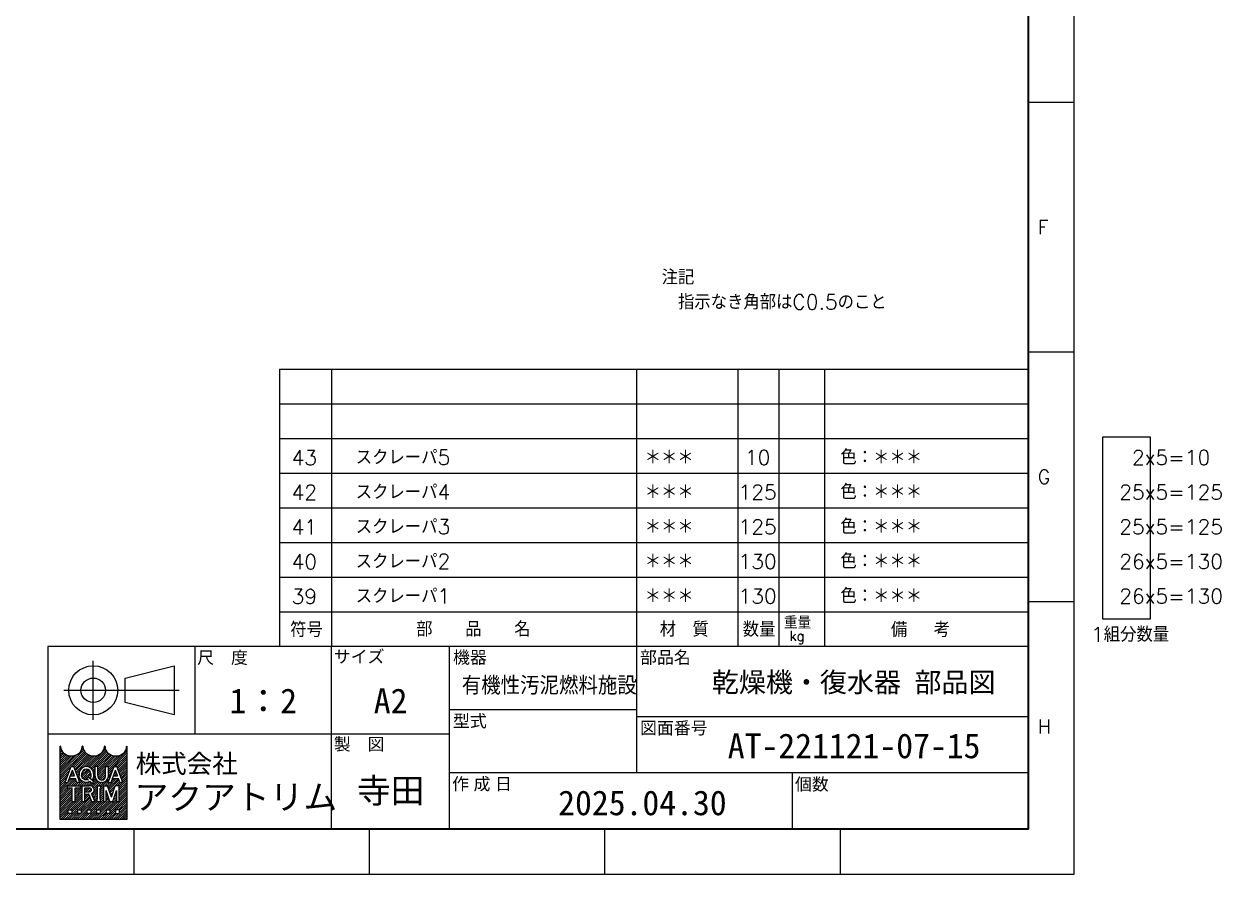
# Model space of a CAD drawing. Header units: millimetres. Extents: x -211 to 1235, y -11 to 828.
# Drawn here: x 752 to 1235.4, y 0 to 343.3 of the extents above; entities that cross this region are included whole.
import ezdxf
from ezdxf import colors
from ezdxf.entities.mleader import LeaderData, LeaderLine
from ezdxf.enums import TextEntityAlignment as Align
from ezdxf.math import Vec2, Vec3

# ---------------------------------------------------------------- set-up
doc = ezdxf.new("R2010")
doc.units = ezdxf.units.MM
doc.header["$LTSCALE"] = 0.8
for name, color, linetype, lineweight in [('07_TEXT', 3, 'Continuous', 13), ('08_DIM', 3, 'Continuous', 13), ('90_FRAME', 5, 'Continuous', 35)]:
    doc.layers.add(name, color=color, linetype=linetype, lineweight=lineweight)
doc.layers.add('91_BLANK', color=5, linetype='Continuous', lineweight=0, plot=False)
doc.styles.add('KSS_TXT', font='txt.shx', dxfattribs={"bigfont": 'extfont2.shx'})
doc.styles.add('MS_G', font='MS Gothic.ttf')
doc.styles.get("Standard").update_dxf_attribs({"font": 'txt.shx', "bigfont": 'extfont2.shx'})
doc.styles.add('表題用', font='MS PGothic.ttf')

# ---------------------------------------------------------------- blocks, each defined once
blk = doc.blocks.new('AM_BALLOON1')
at = {"transparency": 16777216}
blk.add_circle((0, 0), 5, dxfattribs=at)
blk.add_attdef('B_NUMBER', text='', height=3, dxfattribs=at).set_placement((0, 0), align=Align.MIDDLE_CENTER)
blk = doc.blocks.new('_OPEN')
at = {"color": 0, "linetype": 'ByBlock'}
for p, q in [((-1, 0.1666666666666666), (0, 0)), ((0, 0), (-1, -0.1666666666666666)), ((0, 0), (-1, 0))]:
    blk.add_line(p, q, dxfattribs=at)

msp = doc.modelspace()

# ---------------------------------------------------------------- hatches: boundary and pattern name
at = {"layer": '90_FRAME', "lineweight": 5}
h = msp.add_hatch(dxfattribs=at)
h.set_pattern_fill('_USER', color=4, scale=0.6, angle=45, pattern_type=0)
h.set_pattern_definition([(45, (-472.8385794196781, -7.484306880053822), (-0.4242640687119285, 0.4242640687119285), [])])
edge = h.paths.add_edge_path()
edge.add_arc((793.5534251480437, 51.53784441399969), 0.1280794679994826, 90, 180)
edge.add_ellipse((789.0706437680617, 51.53784441399969), major_axis=(-4.354701911982408, 0), ratio=0.8823529411764706, start_angle=360, end_angle=540, ccw=False)
edge.add_arc((784.5878623880797, 51.53784441399969), 0.1280794679994826, 3.187317984128255, 180.0000000000261)
edge.add_ellipse((780.1050810080976, 51.53784441399969), major_axis=(-4.354701911982408, 0), ratio=0.8823529411764706, start_angle=360, end_angle=540, ccw=False)
edge.add_arc((775.6222996281156, 51.53784441399969), 0.1280794679994826, 3.187317984128255, 180)
edge.add_ellipse((771.1395182481335, 51.53784441399969), major_axis=(-4.354701911982408, 0), ratio=0.8823529411764706, start_angle=360, end_angle=540, ccw=False)
edge.add_arc((766.6567368681515, 51.53784441399969), 0.1280794679994826, 3.187317984128255, 90)
edge.add_line((766.6567368681515, 51.66592388200027), (766.6567368681515, 22.07956677411951))
edge.add_line((766.6567368681515, 22.0795667741186), (793.5534251480428, 22.0795667741186))
edge.add_line((793.5534251480437, 22.0795667741186), (793.5534251480437, 51.66592388199845))
h.paths.add_polyline_path([(770.9938587518443, 43.36455290725374), (772.0557924384809, 43.36455290725374), (774.4706533591504, 36.99131857959858), (774.4706533591504, 36.96057950727939), (773.3209848216045, 36.96057950727939), (772.7198035799936, 38.64889171698454), (770.3554635039307, 38.64889171698454), (770.7020772380326, 39.6222956737802), (772.3731898458934, 39.6222956737802), (771.5248255951626, 42.00477806619804), (769.7286663687225, 36.96057950727939), (768.5789978311748, 36.96057950727939), (768.5789978311748, 36.99131857959858)], flags=16)
edge = h.paths.add_edge_path(flags=16)
edge.add_ellipse((777.1433386103724, 40.54680461126466), major_axis=(-2.9458277639881, 0), ratio=0.9565217391304346, start_angle=180, end_angle=360, ccw=False)
edge.add_line((780.0891663743603, 40.54680461126466), (780.0891663743603, 39.77832780326756))
edge.add_ellipse((777.1433386103724, 39.77832780326756), major_axis=(-2.9458277639881, 0), ratio=0.9565217391304346, start_angle=142.1052553177129, end_angle=180, ccw=False)
edge.add_line((779.468010385053, 38.04763067444131), (778.6426478953706, 38.72773857620362))
edge.add_ellipse((777.1433386103724, 39.85368730707526), major_axis=(1.87839559379198, 0), ratio=0.9950358206786509, start_angle=-37.0427632869818, end_angle=0)
edge.add_line((779.021731846118, 39.85361474845288), (779.021731846118, 40.47144510745696))
edge.add_ellipse((777.1433386103724, 40.47144510745696), major_axis=(1.878393235745405, 0), ratio=0.9947182625257321, start_angle=360, end_angle=540)
edge.add_line((775.2649453746269, 40.47144510745696), (775.2649453746269, 39.85362143639125))
edge.add_ellipse((777.1433386103724, 39.85368730707526), major_axis=(1.87839559379198, 0), ratio=0.9950358206786509, start_angle=-180, end_angle=-65.75794872216291)
edge.add_line((777.9145934877267, 38.14943292008687), (777.3916162355642, 38.65841501385697))
edge.add_line((777.3916162355633, 38.65841501385606), (777.9589388308702, 39.26083259910504))
edge.add_line((777.9589388308702, 39.26083259910595), (780.3310507988124, 37.30618586699896))
edge.add_line((780.3310507988115, 37.30618586699805), (779.5897877653258, 36.51906776107174))
edge.add_line((779.5897877653276, 36.51906776107265), (778.6993120950444, 37.38571381352907))
edge.add_ellipse((777.1433386103724, 39.77832780326756), major_axis=(-2.9458277639881, 0), ratio=0.9565217391304346, start_angle=0, end_angle=121.88362473889401, ccw=False)
edge.add_line((774.1975108463846, 39.77832780326756), (774.1975108463846, 40.54680461126466))
h.paths.add_polyline_path([(774.6611357525815, 35.67978482728452), (774.6611357525815, 34.78322855128775), (772.7399437325892, 34.78322855128775, 0.4142135623730951), (772.6118642645886, 34.65514908328808), (772.6118642645886, 29.27581142731017), (771.4591490525943, 29.27581142731017), (771.4591490525943, 34.65514908328808, 0.4142135623730951), (771.3310695845955, 34.78322855128775), (769.4098775646032, 34.78322855128775), (769.4098775646032, 35.67978482728452)], flags=16)
edge = h.paths.add_edge_path(flags=16)
edge.add_line((775.3911679103965, 35.67978482728452), (778.3369956743843, 35.67978482728452))
edge.add_ellipse((778.3369956743825, 33.99516590543411), major_axis=(-2.067472937939515, 3.797886173657114e-16), ratio=0.8148203011203055, start_angle=111.38697473498539, end_angle=270, ccw=False)
edge.add_arc((778.6540479922785, 31.71213810631437), 0.8374090168554462, 22.272952259934925, 58.5531130129101, ccw=False)
edge.add_line((779.4289768722408, 32.02953232886651), (780.532548080321, 29.32704321451004))
edge.add_line((780.5325480803219, 29.32704321451004), (780.5325480803219, 29.27581142731017))
edge.add_line((780.5325480803219, 29.27581142731017), (779.2901772407274, 29.27581142731017))
edge.add_line((779.2901772407274, 29.27581142731017), (778.3152446220627, 31.98955216494599))
edge.add_arc((777.8399919616584, 31.79822911158683), 0.5123178719979352, 21.92829786654815, 90)
edge.add_line((777.8399919616584, 32.31054698358369), (776.5823069627902, 32.31054698358369))
edge.add_line((776.5823069627893, 32.31054698358369), (776.5823069627893, 33.20710325958046))
edge.add_line((776.5823069627893, 33.20710325958046), (778.4906910359812, 33.20710325958046))
edge.add_arc((778.4632118087027, 33.99516590543411), 0.788541591624461, 271.9970571044071, 448.0029428955929)
edge.add_line((778.4906910359839, 34.78322855128775), (776.5438831223917, 34.78322855128775))
edge.add_line((776.5438831223908, 34.78322855128775), (776.5438831223908, 29.27581142731017))
edge.add_line((776.5438831223908, 29.27581142731017), (775.3911679103956, 29.27581142731017))
edge.add_line((775.3911679103965, 29.27581142731017), (775.3911679103965, 35.67978482728452))
h.paths.add_polyline_path([(780.6812270441476, 43.36455290725374), (781.8339422561437, 43.36455290725374), (781.8339422561437, 39.77832780326756, 0.175030561155744), (782.3424520746246, 38.3105584729856, 0.2571496110314638), (784.3993396696512, 38.3105584729856, 0.1750305611562702), (784.9078494881303, 39.77832780327211), (784.9078494881303, 43.36455290725374), (786.0605647001264, 43.36455290725374), (786.0605647001264, 39.54662901208306, -0.3793912406243967), (783.563015074136, 36.96057950727939), (783.1787766701361, 36.96057950727939, -0.3793912406243716), (780.6812270441476, 39.54662901208306)], flags=16)
h.paths.add_polyline_path([(781.5038360572578, 35.67978482728452), (782.9127102052532, 35.67978482728452), (782.9127102052532, 34.78322855128775, 0.4142135623730951), (782.7846307372545, 34.65514908328808), (782.7846307372545, 30.30044717130571, 0.4142135623730951), (782.9127102052532, 30.17236770330695), (782.9127102052532, 29.27581142731017), (781.5038360572578, 29.27581142731017), (781.5038360572578, 30.17236770330695, 0.4142135623730951), (781.6319155252584, 30.30044717130571), (781.6319155252584, 34.65514908328808, 0.4142135623730951), (781.5038360572578, 34.78322855128775)], flags=16)
h.paths.add_polyline_path([(784.0666734797267, 35.67978482728452), (785.7393387370973, 35.67978482728452), (787.2686601797138, 31.02868007085365), (788.7979816223303, 35.67978482728452), (790.4717083317353, 35.67978482728452), (790.4717083317353, 29.27581142731017), (789.318993119741, 29.27581142731017), (789.318993119741, 33.75859280729222), (787.8450177857119, 29.27581142731017), (786.6923025737176, 29.27581142731017), (785.2183272396867, 33.75859280729222), (785.2193886917228, 29.27581142731017), (784.0666734797267, 29.27581142731017)], flags=16)
h.paths.add_polyline_path([(788.4105285137136, 43.36455290725374), (789.4724622003503, 43.36455290725374), (791.8873231210198, 36.99131857959858), (791.8873231210198, 36.96057950727939), (790.737654583472, 36.96057950727939), (790.1364733418629, 38.64889171698454), (787.7721332658, 38.64889171698454), (788.1187469999002, 39.6222956737802), (789.7898596077628, 39.6222956737802), (788.941495357032, 42.00477806619804), (787.1453361305901, 36.96057950727939), (785.9956675930423, 36.96057950727939), (785.9956675930423, 36.99131857959858)], flags=16)
h.paths.add_polyline_path([(769.7306441001399, 25.92195081410321), (771.2675977161323, 25.92195081410321), (771.2675977161323, 24.38499719810991), (769.7306441001399, 24.38499719810991)], flags=16)
h.paths.add_polyline_path([(773.5730281401245, 25.92195081410321), (775.1099817561169, 25.92195081410321), (775.1099817561169, 24.38499719810991), (773.5730281401245, 24.38499719810991)], flags=16)
h.paths.add_polyline_path([(777.4154121801091, 25.92195081410321), (778.9523657961015, 25.92195081410321), (778.9523657961015, 24.38499719810991), (777.4154121801091, 24.38499719810991)], flags=16)
h.paths.add_polyline_path([(781.2577962200937, 25.92195081410321), (782.7947498360861, 25.92195081410321), (782.7947498360861, 24.38499719810991), (781.2577962200937, 24.38499719810991)], flags=16)
h.paths.add_polyline_path([(785.1001802600783, 25.92195081410321), (786.6371338760707, 25.92195081410321), (786.6371338760707, 24.38499719810991), (785.1001802600783, 24.38499719810991)], flags=16)
h.paths.add_polyline_path([(788.9425643000629, 25.92195081410321), (790.4795179160553, 25.92195081410321), (790.4795179160553, 24.38499719810991), (788.9425643000629, 24.38499719810991)], flags=16)

# ---------------------------------------------------------------- linework, layer by layer
msp.add_lwpolyline([(1187.621141136567, 176.588447151096), (1206.761191229196, 176.588447151096), (1206.761191229196, 102.9479154387779), (1187.621141136567, 102.9479154387779)], close=True)
at = {"layer": '90_FRAME', "color": 4, "lineweight": 13}
for p, q in [((1176.045220391676, 311.5958618768625), (1157.639281820322, 311.5958618768625)), ((1176.045220391676, 210.7798110747701), (1157.639281820322, 210.7798110747701)), ((855.1964273035971, 203.8665066796434), (855.1964273035971, 91.86650518449736)), ((855.1964273035971, 203.8665066796434), (1157.639293373438, 203.8665066796434)), ((876.1964246786008, 203.8665066796434), (876.1964246786008, 91.86650518449736)), ((999.3773686841575, 203.8665066796434), (999.3773686841575, 91.86650518449736)), ((1040.265596163114, 203.8665066796434), (1040.265596163128, 91.86650518449736)), ((1056.800029012243, 203.8665066796434), (1056.80002901226, 91.86650518449736)), ((1075.265591788126, 203.8665066796434), (1075.265591788126, 91.86650518449736)), ((855.1964157504806, 189.8665051799462), (1157.639270267205, 189.8665051799462)), ((855.1964388567137, 175.8665051799462), (1157.639293373438, 175.8665051799462)), ((855.1964157504806, 161.8665036802491), (1157.639270267205, 161.8665036802491)), ((855.1964157504806, 147.8665036802491), (1157.639270267205, 147.8665036802491)), ((855.1964157504806, 133.8665029326819), (1157.639270267205, 133.8665029326819)), ((855.1964157504806, 119.8665036802491), (1157.639270267205, 119.8665036802491)), ((1176.045220391676, 109.9637602726778), (1157.639281820322, 109.9637602726778)), ((855.1964157504806, 105.8665036802491), (1157.639270267205, 105.8665036802491)), ((796.4911017354849, -1.126752522395691e-07), (796.4911017354849, 18.32364804193733)), ((891.5365368351013, -1.126752522395691e-07), (891.5365368351013, 18.32364804193733)), ((986.581971934718, -1.126752522395691e-07), (986.581971934718, 18.32364804193733)), ((1081.627407034335, -1.126752522395691e-07), (1081.627407034335, 18.32364804193733))]:
    msp.add_line(p, q, dxfattribs=at)
at = {"layer": '90_FRAME', "color": 0, "lineweight": 25}
for p, q in [((821.0392818216803, 56.50936232749612), (821.0392818216803, 91.86650518449736)), ((876.1964246786008, 18.32364804193733), (876.1964246786008, 91.86650518449736)), ((923.8535675355213, 18.32364804193733), (923.8535675355213, 91.86650518449736)), ((999.3773686841575, 91.86650518449736), (999.3773686841575, 40.95221947041685)), ((779.9542818218467, 62.30793375604574), (779.9542818218467, 86.06793375594955)), ((768.0742818218948, 74.18793375599583), (814.6042818217063, 74.18793375599583)), ((923.8535675355213, 66.40936232745756), (999.3773686841575, 66.40936232745756)), ((999.3773686841575, 63.58079089889637), (1157.639281820322, 63.58079089889637)), ((923.8535675355213, 56.50936232749612), (761.6392818219208, 56.50936232749612)), ((923.8535675355213, 40.95221947041685), (1157.639281820322, 40.95221947041685)), ((1062.1249961064, 40.95221947041685), (1062.1249961064, 18.32364804193733))]:
    msp.add_line(p, q, dxfattribs=at)
at = {"layer": '90_FRAME', "color": 4, "lineweight": 5}
for p, q in [((766.6567368681515, 22.0795667741186), (766.6567368681515, 51.66592388200027)), ((793.5534251480437, 51.66592388200027), (793.5534251480437, 22.0795667741186)), ((768.5789978311748, 36.99131857959858), (770.9938587518443, 43.36455290725374)), ((769.7286663687225, 36.96057950727939), (771.5248255951626, 42.00477806619804)), ((770.3554635039307, 38.64889171698454), (770.7020772380326, 39.6222956737802)), ((770.7020772380326, 39.6222956737802), (772.3731898458934, 39.6222956737802)), ((770.9938587518443, 43.36455290725374), (772.0557924384809, 43.36455290725374)), ((772.3731898458934, 39.6222956737802), (771.5248255951626, 42.00477806619804)), ((774.4706533591504, 36.99131857959858), (772.0557924384809, 43.36455290725374)), ((774.1975108463846, 40.54680461126466), (774.1975108463846, 39.77832780326756)), ((775.2649453746269, 40.47144510745696), (775.2649453746269, 39.85666366105946)), ((777.3916162355633, 38.65841501385606), (777.9589388308702, 39.26083259910595)), ((777.9589388308702, 39.26083259910595), (780.3310507988115, 37.30618586699805)), ((778.6426478953706, 38.72773857620362), (779.468010385053, 38.04763067444131)), ((779.021731846118, 40.47144510745696), (779.021731846118, 39.85666366105946)), ((780.0891663743603, 40.54680461126466), (780.0891663743603, 39.77832780326756)), ((780.6812270441476, 39.54662901208306), (780.6812270441476, 43.36455290725374)), ((781.8339422561437, 43.36455290725374), (780.6812270441476, 43.36455290725374)), ((781.8339422561437, 39.77832780326756), (781.8339422561437, 43.36455290725374)), ((784.9078494881303, 39.77832780326756), (784.9078494881303, 43.36455290725374)), ((784.9078494881303, 43.36455290725374), (786.0605647001264, 43.36455290725374)), ((785.9956675930423, 36.99131857959858), (788.4105285137136, 43.36455290725374)), ((786.0605647001264, 39.54662901208306), (786.0605647001264, 43.36455290725374)), ((787.1453361305901, 36.96057950727939), (788.941495357032, 42.00477806619804)), ((787.7721332658, 38.64889171698454), (788.1187469999002, 39.6222956737802)), ((788.1187469999002, 39.6222956737802), (789.7898596077628, 39.6222956737802)), ((788.4105285137136, 43.36455290725374), (789.4724622003503, 43.36455290725374)), ((789.7898596077628, 39.6222956737802), (788.941495357032, 42.00477806619804)), ((791.8873231210198, 36.99131857959858), (789.4724622003503, 43.36455290725374)), ((768.5789978311748, 36.96057950727939), (768.5789978311748, 36.99131857959858)), ((768.5789978311748, 36.99131857959858), (768.5789978311748, 36.99131857959858)), ((768.5789978311748, 36.96057950727939), (768.5789978311748, 36.99131857959858)), ((768.5789978311748, 36.96057950727939), (769.7286663687225, 36.96057950727939)), ((769.4098775646032, 35.67978482728452), (774.6611357525815, 35.67978482728452)), ((769.4098775646032, 35.67978482728452), (769.4098775646032, 34.78322855128775)), ((769.4098775646032, 34.78322855128775), (771.3310695845955, 34.78322855128775)), ((770.3554635039307, 38.64889171698454), (772.7198035799936, 38.64889171698454)), ((771.4591490525943, 29.27581142731017), (771.4591490525943, 34.65514908328808)), ((772.6118642645886, 29.27581142731017), (772.6118642645886, 34.65514908328808)), ((773.3209848216045, 36.96057950727939), (772.7198035799936, 38.64889171698454)), ((772.7399437325892, 34.78322855128775), (774.6611357525815, 34.78322855128775)), ((774.4706533591504, 36.96057950727939), (773.3209848216045, 36.96057950727939)), ((774.4706533591504, 36.96057950727939), (774.4706533591504, 36.99131857959858)), ((774.6611357525815, 35.67978482728452), (774.6611357525815, 34.78322855128775)), ((775.3911679103965, 35.67978482728452), (775.3911679103965, 29.27581142731017)), ((775.3911679103965, 35.67978482728452), (778.3369956743825, 35.67978482728452)), ((776.5438831223908, 29.27581142731017), (776.5438831223908, 34.78322855128775)), ((776.5438831223908, 34.78322855128775), (778.4906910359839, 34.78322855128775)), ((777.3916162355633, 38.65841501385606), (777.9145934877267, 38.14943292008687)), ((778.6993120950444, 37.38571381352907), (779.5897877653276, 36.51906776107265)), ((779.5897877653276, 36.51906776107265), (780.3310507988115, 37.30618586699805)), ((781.5038360572578, 35.67978482728452), (782.9127102052532, 35.67978482728452)), ((781.5038360572578, 35.67978482728452), (781.5038360572578, 34.78322855128775)), ((781.6319155252584, 30.30044717130571), (781.6319155252584, 34.65514908328808)), ((782.7846307372545, 30.30044717130571), (782.7846307372545, 34.65514908328808)), ((782.9127102052532, 35.67978482728452), (782.9127102052532, 34.78322855128775)), ((783.563015074136, 36.96057950727939), (783.178776670138, 36.96057950727939)), ((784.0666734797267, 35.67978482728452), (784.0666734797267, 29.27581142731017)), ((784.0666734797267, 35.67978482728452), (785.7393387370973, 35.67978482728452)), ((787.2686601797138, 31.02868007085365), (785.7393387370973, 35.67978482728452)), ((785.9956675930423, 36.96057950727939), (785.9956675930423, 36.99131857959858)), ((785.9956675930423, 36.99131857959858), (785.9956675930423, 36.99131857959858)), ((785.9956675930423, 36.96057950727939), (785.9956675930423, 36.99131857959858)), ((785.9956675930423, 36.96057950727939), (787.1453361305901, 36.96057950727939)), ((787.2686601797138, 31.02868007085365), (788.7979816223303, 35.67978482728452)), ((787.7721332658, 38.64889171698454), (790.1364733418629, 38.64889171698454)), ((790.4717083317353, 35.67978482728452), (788.7979816223303, 35.67978482728452)), ((790.737654583472, 36.96057950727939), (790.1364733418629, 38.64889171698454)), ((790.4717083317353, 29.27581142731017), (790.4717083317353, 35.67978482728452)), ((791.8873231210198, 36.96057950727939), (790.737654583472, 36.96057950727939)), ((791.8873231210198, 36.96057950727939), (791.8873231210198, 36.99131857959858)), ((771.4591490525943, 29.27581142731017), (772.6118642645886, 29.27581142731017)), ((775.3911679103965, 29.27581142731017), (776.5438831223908, 29.27581142731017)), ((776.5823069627893, 32.31054698358369), (776.5823069627893, 33.20710325958046)), ((776.5823069627893, 33.20710325958046), (778.4906910359839, 33.20710325958046)), ((776.5823069627893, 32.31054698358369), (777.8399919616584, 32.31054698358369)), ((778.3152446220627, 31.98955216494599), (779.2901772407274, 29.27581142731017)), ((779.2901772407274, 29.27581142731017), (780.5325480803219, 29.27581142731017)), ((779.4289768722408, 32.02953232886742), (780.5325480803219, 29.32704321451004)), ((780.5325480803219, 29.32704321451004), (780.5325480803219, 29.27581142731017)), ((781.5038360572578, 29.27581142731017), (781.5038360572578, 30.17236770330695)), ((781.5038360572578, 29.27581142731017), (782.9127102052532, 29.27581142731017)), ((782.9127102052532, 29.27581142731017), (782.9127102052532, 30.17236770330695)), ((784.0666734797267, 29.27581142731017), (785.2193886917228, 29.27581142731017)), ((785.2193886917228, 29.27581142731017), (785.2183272396867, 33.75859280729222)), ((786.6923025737176, 29.27581142731017), (785.2183272396867, 33.75859280729222)), ((786.6923025737176, 29.27581142731017), (787.8450177857119, 29.27581142731017)), ((787.8450177857119, 29.27581142731017), (789.318993119741, 33.75859280729222)), ((789.318993119741, 33.75859280729222), (789.318993119741, 29.27581142731017)), ((789.318993119741, 29.27581142731017), (790.4717083317353, 29.27581142731017)), ((769.7306441001399, 25.92195081410321), (771.2675977161323, 25.92195081410321)), ((769.7306441001399, 25.92195081410321), (769.7306441001399, 24.38499719810991)), ((771.2675977161323, 24.38499719810991), (769.7306441001399, 24.38499719810991)), ((771.2675977161323, 25.92195081410321), (771.2675977161323, 24.38499719810991)), ((773.5730281401245, 25.92195081410321), (775.1099817561169, 25.92195081410321)), ((773.5730281401245, 25.92195081410321), (773.5730281401245, 24.38499719810991)), ((775.1099817561169, 24.38499719810991), (773.5730281401245, 24.38499719810991)), ((775.1099817561169, 25.92195081410321), (775.1099817561169, 24.38499719810991)), ((777.4154121801091, 25.92195081410321), (778.9523657961015, 25.92195081410321)), ((777.4154121801091, 25.92195081410321), (777.4154121801091, 24.38499719810991)), ((778.9523657961015, 24.38499719810991), (777.4154121801091, 24.38499719810991)), ((778.9523657961015, 25.92195081410321), (778.9523657961015, 24.38499719810991)), ((781.2577962200937, 25.92195081410321), (782.7947498360861, 25.92195081410321)), ((781.2577962200937, 25.92195081410321), (781.2577962200937, 24.38499719810991)), ((782.7947498360861, 24.38499719810991), (781.2577962200937, 24.38499719810991)), ((782.7947498360861, 25.92195081410321), (782.7947498360861, 24.38499719810991)), ((785.1001802600783, 25.92195081410321), (786.6371338760707, 25.92195081410321)), ((785.1001802600783, 25.92195081410321), (785.1001802600783, 24.38499719810991)), ((786.6371338760707, 24.38499719810991), (785.1001802600783, 24.38499719810991)), ((786.6371338760707, 25.92195081410321), (786.6371338760707, 24.38499719810991)), ((790.4795179160553, 25.92195081410321), (788.9425643000629, 25.92195081410321)), ((788.9425643000629, 25.92195081410321), (788.9425643000629, 24.38499719810991)), ((788.9425643000629, 24.38499719810991), (790.4795179160553, 24.38499719810991)), ((790.4795179160553, 25.92195081410321), (790.4795179160553, 24.38499719810991)), ((793.5534251480437, 22.0795667741186), (766.6567368681515, 22.0795667741186))]:
    msp.add_line(p, q, dxfattribs=at)
at = {"layer": '90_FRAME'}
msp.add_lwpolyline([(55.16118125218932, 18.32364804193733), (1157.639281820322, 18.32364804193733), (1157.639281820322, 806.5001773159722), (55.16118125218932, 806.5001773159722)], close=True, dxfattribs=at)
at = {"layer": '90_FRAME', "color": 0, "lineweight": 25}
msp.add_lwpolyline([(761.6392818219208, 18.32364804193733), (1157.639281820322, 18.32364804193733), (1157.639281820322, 91.86650518449736), (761.6392818219208, 91.86650518449736)], close=True, dxfattribs=at)
msp.add_lwpolyline([(792.8242818217966, 79.13793375597655), (812.6242818217158, 84.08793375595727), (812.6242818217158, 64.28793375603803), (792.8242818217966, 69.23793375601693), (792.8242818217966, 79.13793375597655)], dxfattribs=at)
for radius in [9.89999999996, 4.94999999998]:
    msp.add_circle((779.9542818218467, 74.18793375599583), radius, dxfattribs=at)
at = {"layer": '90_FRAME', "color": 4, "lineweight": 5}
for centre, radius, start, end in [((766.6567368681515, 51.53784441399969), 0.1280794679994826, 0, 90), ((775.6222996281156, 51.53784441399969), 0.1280794679994826, 0, 180), ((775.6222996281156, 51.53784441399969), 0.1280794679994826, 0, 90), ((784.5878623880797, 51.53784441399969), 0.1280794679994826, 0, 180), ((793.5534251480437, 51.53784441399969), 0.1280794679994826, 90, 180), ((783.3887990136989, 39.66247840767667), 2.710049271279299, 182.4500309922613, 265.5552572885243), ((784.1204182585477, 39.74850770595552), 2.286670450191321, 179.2527938813868, 218.9645718468802), ((783.3529927305751, 39.66247840767667), 2.710049271279299, 274.4447427114757, 357.5499690077386), ((782.6213734857263, 39.74850770595552), 2.286670450191064, 321.0354281531198, 0.7472061186132516), ((771.3310695845955, 34.65514908328808), 0.1280794679994826, 0, 90), ((772.7399437325892, 34.65514908328808), 0.1280794679994826, 90, 180), ((778.4632118087027, 33.99516590543411), 0.788541591624461, 271.9970571043541, 88.00294289554164), ((781.5038360572578, 34.65514908328808), 0.1280794679994826, 0, 90), ((783.3708958721379, 40.17802581788695), 2.131931267400064, 241.1577278083189, 298.8422721916811), ((782.9127102052532, 34.65514908328808), 0.1280794679994826, 90, 180), ((777.8399919616584, 31.79822911158683), 0.5123178719979303, 21.92829786655026, 90), ((778.6540479922785, 31.71213810631437), 0.8374090168554603, 22.27295225998095, 58.55311301286324), ((781.5038360572578, 30.30044717130571), 0.1280794679994826, 270, 0), ((782.9127102052532, 30.30044717130571), 0.1280794679994826, 180, 270)]:
    msp.add_arc(centre, radius, start, end, dxfattribs=at)
for centre, major_axis, ratio, start_param, end_param in [((771.1395182481335, 51.53784441399969), (-4.354701911982408, 0), 0.8823529411764706, 6.283185307179586, 9.42477796076938), ((780.1050810080976, 51.53784441399969), (-4.354701911982408, 0), 0.8823529411764706, 6.283185307179586, 9.42477796076938), ((789.0706437680617, 51.53784441399969), (-4.354701911982408, 0), 0.8823529411764706, 6.283185307179586, 9.42477796076938), ((777.1433386103724, 40.54680461126466), (-2.9458277639881, 0), 0.9565217391304346, 3.141592653589793, 6.283185307179586), ((777.1433386103724, 40.47144510745696), (1.878393235745405, 0), 0.9947182625257321, 6.283185307179586, 9.42477796076938), ((778.3369956743825, 33.99516590543411), (-2.067472937939515, 3.797886173657099e-16), 0.8148203011203053, 1.944069452961235, 4.71238898038469)]:
    msp.add_ellipse(centre, major_axis=major_axis, ratio=ratio, start_param=start_param, end_param=end_param, dxfattribs=at)
at = {"layer": '90_FRAME', "color": 4, "lineweight": 5, "extrusion": (0, 0, -1)}
for centre, major_axis, ratio, start_param, end_param in [((777.1433386103724, 39.77832780326756), (-2.9458277639881, 0), 0.9565217391304346, 4.155914751220672, 6.283185307179586), ((777.1433386103724, 39.85368730707526), (1.87839559379198, 0), 0.9950358206786509, 7.430878021738927, 9.42477796076938), ((777.1433386103724, 39.85368730707526), (1.87839559379198, 0), 0.9950358206786509, 6.283185307179586, 6.929703490574296), ((777.1433386103724, 39.77832780326756), (-2.9458277639881, 0), 0.9565217391304346, 3.141592653589793, 3.802980717498315)]:
    msp.add_ellipse(centre, major_axis=major_axis, ratio=ratio, start_param=start_param, end_param=end_param, dxfattribs=at)
at = {"layer": '91_BLANK'}
msp.add_lwpolyline([(-8.093381893559127e-07, -1.126752522395691e-07), (1176.045220389722, -1.126752522395691e-07), (1176.045220389722, 827.7461158911236), (-8.093381893559127e-07, 827.7461158911236)], close=True, dxfattribs=at)

# ---------------------------------------------------------------- texts
at = {"layer": '07_TEXT', "ltscale": 2, "insert": (1009.472171527175, 243.9784410604993), "char_height": 6, "attachment_point": 1}
msp.add_mtext_dynamic_manual_height_columns('注記\\P\u3000指示なき角部はC0.5のこと', width=110.9992956767757, gutter_width=15, heights=[0], dxfattribs=at)
at = {"layer": '90_FRAME', "color": 0, "lineweight": 13, "style": 'KSS_TXT'}
for s, p in [('F', (1161.298285012734, 261.1878364758163)), ('G', (1161.298285012734, 160.371785673724)), ('H', (1161.298285012734, 59.55573487163161))]:
    msp.add_text(s, height=5.68, dxfattribs=at).set_placement(p, align=Align.MIDDLE_LEFT)
at = {"layer": '90_FRAME', "color": 3, "lineweight": 13}
for s, p in [('43', (865.1812757925607, 168.11125547636)), ('10', (1048.210558944365, 168.2118539957457)), ('2x5=10', (1215.166945048966, 168.2118539957457)), ('42', (865.1812757925607, 154.11125547636)), ('125', (1048.210558944365, 154.2118539957457)), ('25x5=125', (1215.166945048966, 154.2118539957457)), ('41', (865.1812757925566, 140.1112569783327)), ('125', (1048.210558944361, 140.2118554977184)), ('25x5=125', (1215.166945048962, 140.2118554977184)), ('40', (865.1812757925607, 126.1112554763599)), ('130', (1048.210558944365, 126.2118539957456)), ('26x5=130', (1215.166945048966, 126.2118539957456)), ('39', (865.1812757925607, 112.11125547636)), ('130', (1048.210558944365, 112.2118539957457)), ('26x5=130', (1215.166945048966, 112.2118539957457)), ('1組分数量', (1198.615853136617, 96.75180294105331))]:
    msp.add_text(s, height=6, dxfattribs=at).set_placement(p, align=Align.MIDDLE_CENTER)
for s, height, p in [('スクレーパ5', 6, (885.9501916895904, 165.26560184238)), ('＊＊＊', 6, (1002.600117199922, 165.3451866012696)), ('色：＊＊＊', 6, (1081.636196847881, 165.3451866012696)), ('スクレーパ4', 6, (885.9501916895904, 151.26560184238)), ('＊＊＊', 6, (1002.600117199922, 151.3451866012696)), ('色：＊＊＊', 6, (1081.636196847881, 151.3451866012696)), ('スクレーパ3', 6, (885.9501916895863, 137.2656033443527)), ('＊＊＊', 6, (1002.600117199918, 137.3451881032424)), ('色：＊＊＊', 6, (1081.636196847877, 137.3451881032424)), ('スクレーパ2', 6, (885.9501916895904, 123.26560184238)), ('＊＊＊', 6, (1002.600117199922, 123.3451866012696)), ('色：＊＊＊', 6, (1081.636196847881, 123.3451866012696)), ('スクレーパ1', 6, (885.9501916895904, 109.26560184238)), ('＊＊＊', 6, (1002.600117199922, 109.3451866012696)), ('色：＊＊＊', 6, (1081.636196847881, 109.3451866012696)), ('符号', 6, (859.4724164926849, 95.67944828807802)), ('部\u3000\u3000品\u3000\u3000名', 6, (910.3368446921634, 95.89722603863473)), ('材\u3000質', 6, (1008.71424253699, 95.82514066336572)), ('数量', 6, (1042.217408995999, 95.78004680747532)), ('重量', 5, (1058.838975102166, 99.05223648211236)), ('備  考', 6, (1102.026460553312, 95.67944828807802)), ('kg', 4, (1061.048904633025, 94.1598873875379))]:
    msp.add_text(s, height=height, dxfattribs=at).set_placement(p)
at = {"layer": '90_FRAME', "color": 0, "style": '表題用'}
for s, p in [('尺\u3000度', (821.936319163409, 87.43806134731406)), ('サイズ', (877.0934620203277, 87.81096901212825)), ('機器', (925.2127254749009, 87.52068486657575)), ('部品名', (1000.736526623541, 87.52068486657575)), ('型式', (925.2127254749009, 61.81354200953595)), ('図面番号', (1000.736526623539, 58.98497058097476)), ('製\u3000図', (877.093492493166, 52.45382615512884)), ('作 成 日', (924.8676510503826, 36.41629897687292)), ('個数', (1063.312439600167, 36.27801710724364))]:
    msp.add_text(s, height=5, dxfattribs=at).set_placement(p, align=Align.MIDDLE_LEFT)
at = {"layer": '90_FRAME', "color": 0, "style": 'MS_G'}
msp.add_text('乾燥機・復水器 部品図', height=8, dxfattribs=at).set_placement((1087.002869533581, 73.44487824895592), align=Align.CENTER)
at = {"layer": '90_FRAME', "color": 0, "style": 'MS_G', "width": 0.9}
msp.add_text('有機性汚泥燃料施設', height=6.4, dxfattribs=at).set_placement((928.7351511651736, 73.15782309002728))
at = {"layer": '90_FRAME', "color": 0, "style": 'MS_G'}
msp.add_text('A2', height=10, dxfattribs=at).set_placement((900.0249961070601, 69.94507661315677), align=Align.MIDDLE)
for s, p in [('AT-221121-07-15', (1036.166975513737, 46.77288324377699)), ('2025.04.30', (967.6892013926001, 23.75537185249132))]:
    msp.add_text(s, height=10, dxfattribs=at).set_placement(p)
at = {"layer": '90_FRAME', "color": 4, "style": 'MS_G'}
msp.add_text('株式会社', height=7.56077142854088, dxfattribs=at).set_placement((817.6727214211476, 44.57195306907809), align=Align.MIDDLE_CENTER)
msp.add_text('アクアトリム', height=10, dxfattribs=at).set_placement((796.6298082393753, 26.10595901925254))
at = {"layer": '90_FRAME', "color": 0, "style": 'MS_G'}
for tag, p in [('1：2', (848.6178532501415, 69.94507661315677)), ('寺田', (900.0249961070601, 33.8807908990166))]:
    msp.add_attdef(tag, text='', height=10, dxfattribs=at).set_placement(p, align=Align.MIDDLE)

# ---------------------------------------------------------------- leaders
at = {"layer": '08_DIM'}
ml = msp.add_multileader_block('Standard', dxfattribs=at)
ml.set_content('AM_BALLOON1', color=256, scale=2.5)
ml.set_attribute('B_NUMBER', '43', width=0)
ml.set_leader_properties(color=256, linetype='ByLayer', lineweight=-1)
ml.set_arrow_properties(name='OPEN')
ml.build(insert=Vec2(0, 0))
ml.multileader.update_dxf_attribs({"leader_type": 0, "has_dogleg": 0, "text_right_attachment_type": 6, "dogleg_length": 0, "arrow_head_size": 5, "scale": 2.5, "block_connection_type": 1})
ctx = ml.context
ctx.base_point, ctx.scale, ctx.char_height, ctx.arrow_head_size, ctx.landing_gap_size, ctx.plane_origin = Vec3(845.3596702355051, 650.6213788811867), 2.5, 10, 5, 5, Vec3(845.3596702355051, 650.6213788811867)
ctx.right_attachment, ctx.attachment_type = 6, 1
notes = []
notes.append((ctx, [(0, (0, 0, 0), (0, 0), (1, 0), 1, [])]))
ctx.block.insert = Vec3(845.3596702355051, 650.6213788811867)
for ctx, leaders in notes:
    for number, flags, end, landing, length, lines in leaders:
        leader = LeaderData()
        leader.index, (leader.has_last_leader_line, leader.has_dogleg_vector, leader.attachment_direction) = number, flags
        leader.last_leader_point, leader.dogleg_vector, leader.dogleg_length = Vec3(end), Vec3(landing), length
        for number, points, colour, breaks in lines:
            line = LeaderLine()
            line.index, line.vertices, line.color, line.breaks = number, Vec3.list(points), colors.encode_raw_color(colour), breaks
            leader.lines.append(line)
        ctx.leaders.append(leader)

doc.saveas('drawing.dxf')
